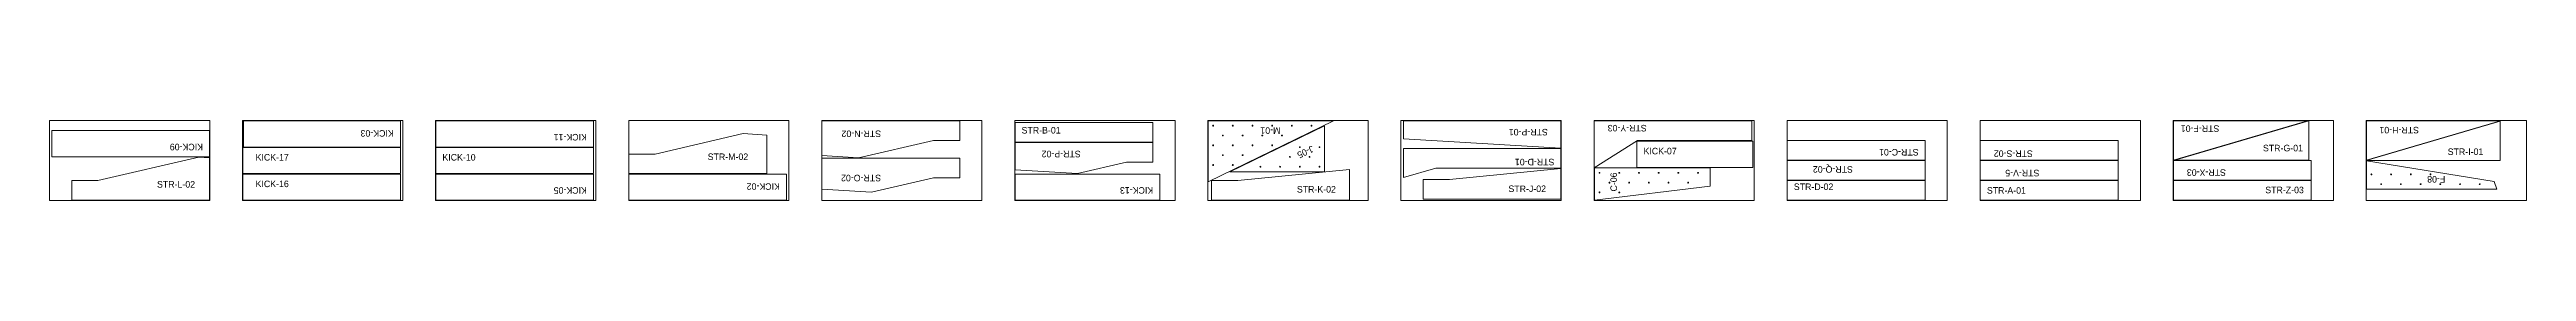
# Model space of a CAD drawing. Extents: x 0 to 287620, y 0 to 1220.
# Drawn here: x 249900 to 287620, y 0 to 1220 of the extents above; entities that cross this region are included whole.
import ezdxf

# ---------------------------------------------------------------- set-up
doc = ezdxf.new("R2010")
doc.units = 0
doc.header["$MEASUREMENT"] = 0
for name, color, linetype, lineweight in [('CUSTOM', 7, 'CONTINUOUS', 0), ('drilling', 7, 'CONTINUOUS', 0), ('FINAL', 7, 'CONTINUOUS', 0)]:
    doc.layers.add(name, color=color, linetype=linetype, lineweight=lineweight)

msp = doc.modelspace()

# ---------------------------------------------------------------- linework, layer by layer
at = {"layer": 'CUSTOM', "lineweight": 0}
for points in [[(249900, 0), (252340, 0), (252340, 1220), (249900, 1220)], [(252840, 0), (255280, 0), (255280, 1220), (252840, 1220)], [(255780, 0), (258220, 0), (258220, 1220), (255780, 1220)], [(258720, 0), (261160, 0), (261160, 1220), (258720, 1220)], [(261660, 0), (264100, 0), (264100, 1220), (261660, 1220)], [(264600, 0), (267040, 0), (267040, 1220), (264600, 1220)], [(267540, 0), (269980, 0), (269980, 1220), (267540, 1220)], [(270480, 0), (272920, 0), (272920, 1220), (270480, 1220)], [(273420, 0), (275860, 0), (275860, 1220), (273420, 1220)], [(276360, 0), (278800, 0), (278800, 1220), (276360, 1220)], [(279300, 0), (281740, 0), (281740, 1220), (279300, 1220)], [(282240, 0), (284680, 0), (284680, 1220), (282240, 1220)], [(285180, 0), (287620, 0), (287620, 1220), (285180, 1220)]]:
    msp.add_lwpolyline(points, close=True, dxfattribs=at)
at = {"layer": 'drilling', "lineweight": 0}
for points in [[(267612, 1142), (267613, 1138), (267616, 1136), (267620, 1135), (267623, 1137), (267625, 1140), (267625, 1144), (267623, 1147), (267620, 1148), (267616, 1148), (267613, 1145)], [(267912, 1142), (267913, 1138), (267916, 1136), (267920, 1135), (267923, 1137), (267925, 1140), (267925, 1144), (267923, 1147), (267920, 1148), (267916, 1148), (267913, 1145)], [(268212, 1142), (268213, 1138), (268216, 1136), (268220, 1135), (268223, 1137), (268225, 1140), (268225, 1144), (268223, 1147), (268220, 1148), (268216, 1148), (268213, 1145)], [(268512, 1142), (268513, 1138), (268516, 1136), (268520, 1135), (268523, 1137), (268525, 1140), (268525, 1144), (268523, 1147), (268520, 1148), (268516, 1148), (268513, 1145)], [(268812, 1142), (268813, 1138), (268816, 1136), (268820, 1135), (268823, 1137), (268825, 1140), (268825, 1144), (268823, 1147), (268820, 1148), (268816, 1148), (268813, 1145)], [(269112, 1142), (269113, 1138), (269116, 1136), (269120, 1135), (269123, 1137), (269125, 1140), (269125, 1144), (269123, 1147), (269120, 1148), (269116, 1148), (269113, 1145)], [(267612, 842), (267613, 838), (267616, 836), (267620, 835), (267623, 837), (267625, 840), (267625, 844), (267623, 847), (267620, 848), (267616, 848), (267613, 845)], [(267762, 992), (267763, 988), (267766, 986), (267770, 985), (267773, 987), (267775, 990), (267775, 994), (267773, 997), (267770, 998), (267766, 998), (267763, 995)], [(267912, 842), (267913, 838), (267916, 836), (267920, 835), (267923, 837), (267925, 840), (267925, 844), (267923, 847), (267920, 848), (267916, 848), (267913, 845)], [(268062, 992), (268063, 988), (268066, 986), (268070, 985), (268073, 987), (268075, 990), (268075, 994), (268073, 997), (268070, 998), (268066, 998), (268063, 995)], [(268212, 842), (268213, 838), (268216, 836), (268220, 835), (268223, 837), (268225, 840), (268225, 844), (268223, 847), (268220, 848), (268216, 848), (268213, 845)], [(268362, 992), (268363, 988), (268366, 986), (268370, 985), (268373, 987), (268375, 990), (268375, 994), (268373, 997), (268370, 998), (268366, 998), (268363, 995)], [(268512, 842), (268513, 838), (268516, 836), (268520, 835), (268523, 837), (268525, 840), (268525, 844), (268523, 847), (268520, 848), (268516, 848), (268513, 845)], [(268662, 992), (268663, 988), (268666, 986), (268670, 985), (268673, 987), (268675, 990), (268675, 994), (268673, 997), (268670, 998), (268666, 998), (268663, 995)], [(268933, 814), (268934, 811), (268936, 809), (268940, 808), (268943, 810), (268945, 813), (268945, 816), (268943, 819), (268940, 821), (268936, 820), (268934, 818)], [(269233, 814), (269234, 811), (269236, 809), (269240, 808), (269243, 810), (269245, 813), (269245, 816), (269243, 819), (269240, 821), (269236, 820), (269234, 818)], [(267612, 542), (267613, 538), (267616, 536), (267620, 535), (267623, 537), (267625, 540), (267625, 544), (267623, 547), (267620, 548), (267616, 548), (267613, 545)], [(267762, 692), (267763, 688), (267766, 686), (267770, 685), (267773, 687), (267775, 690), (267775, 694), (267773, 697), (267770, 698), (267766, 698), (267763, 695)], [(267912, 542), (267913, 538), (267916, 536), (267920, 535), (267923, 537), (267925, 540), (267925, 544), (267923, 547), (267920, 548), (267916, 548), (267913, 545)], [(268062, 692), (268063, 688), (268066, 686), (268070, 685), (268073, 687), (268075, 690), (268075, 694), (268073, 697), (268070, 698), (268066, 698), (268063, 695)], [(268333, 514), (268334, 511), (268336, 509), (268340, 508), (268343, 510), (268345, 513), (268345, 516), (268343, 519), (268340, 521), (268336, 520), (268334, 518)], [(268633, 514), (268634, 511), (268636, 509), (268640, 508), (268643, 510), (268645, 513), (268645, 516), (268643, 519), (268640, 521), (268636, 520), (268634, 518)], [(268783, 664), (268784, 661), (268786, 659), (268790, 658), (268793, 660), (268795, 663), (268795, 666), (268793, 669), (268790, 671), (268786, 670), (268784, 668)], [(268933, 514), (268934, 511), (268936, 509), (268940, 508), (268943, 510), (268945, 513), (268945, 516), (268943, 519), (268940, 521), (268936, 520), (268934, 518)], [(269083, 664), (269084, 661), (269086, 659), (269090, 658), (269093, 660), (269095, 663), (269095, 666), (269093, 669), (269090, 671), (269086, 670), (269084, 668)], [(269233, 514), (269234, 511), (269236, 509), (269240, 508), (269243, 510), (269245, 513), (269245, 516), (269243, 519), (269240, 521), (269236, 520), (269234, 518)], [(273504, 429), (273501, 428), (273499, 425), (273498, 421), (273500, 418), (273503, 416), (273506, 416), (273509, 418), (273511, 421), (273510, 425), (273508, 428)], [(273804, 429), (273801, 428), (273799, 425), (273798, 421), (273800, 418), (273803, 416), (273806, 416), (273809, 418), (273811, 421), (273810, 425), (273808, 428)], [(274104, 429), (274101, 428), (274099, 425), (274098, 421), (274100, 418), (274103, 416), (274106, 416), (274109, 418), (274111, 421), (274110, 425), (274108, 428)], [(274404, 429), (274401, 428), (274399, 425), (274398, 421), (274400, 418), (274403, 416), (274406, 416), (274409, 418), (274411, 421), (274410, 425), (274408, 428)], [(274704, 429), (274701, 428), (274699, 425), (274698, 421), (274700, 418), (274703, 416), (274706, 416), (274709, 418), (274711, 421), (274710, 425), (274708, 428)], [(275004, 429), (275001, 428), (274999, 425), (274998, 421), (275000, 418), (275003, 416), (275006, 416), (275009, 418), (275011, 421), (275010, 425), (275008, 428)], [(285252, 398), (285253, 394), (285255, 392), (285259, 391), (285262, 393), (285264, 396), (285264, 400), (285262, 403), (285259, 404), (285255, 404), (285253, 401)], [(285552, 398), (285553, 394), (285555, 392), (285559, 391), (285562, 393), (285564, 396), (285564, 400), (285562, 403), (285559, 404), (285555, 404), (285553, 401)], [(285852, 398), (285853, 394), (285855, 392), (285859, 391), (285862, 393), (285864, 396), (285864, 400), (285862, 403), (285859, 404), (285855, 404), (285853, 401)], [(286152, 398), (286153, 394), (286155, 392), (286159, 391), (286162, 393), (286164, 396), (286164, 400), (286162, 403), (286159, 404), (286155, 404), (286153, 401)], [(273504, 129), (273501, 128), (273499, 125), (273498, 121), (273500, 118), (273503, 116), (273506, 116), (273509, 118), (273511, 121), (273510, 125), (273508, 128)], [(273654, 279), (273651, 278), (273649, 275), (273648, 271), (273650, 268), (273653, 266), (273656, 266), (273659, 268), (273661, 271), (273660, 275), (273658, 278)], [(273804, 129), (273801, 128), (273799, 125), (273798, 121), (273800, 118), (273803, 116), (273806, 116), (273809, 118), (273811, 121), (273810, 125), (273808, 128)], [(273954, 279), (273951, 278), (273949, 275), (273948, 271), (273950, 268), (273953, 266), (273956, 266), (273959, 268), (273961, 271), (273960, 275), (273958, 278)], [(274254, 279), (274251, 278), (274249, 275), (274248, 271), (274250, 268), (274253, 266), (274256, 266), (274259, 268), (274261, 271), (274260, 275), (274258, 278)], [(274554, 279), (274551, 278), (274549, 275), (274548, 271), (274550, 268), (274553, 266), (274556, 266), (274559, 268), (274561, 271), (274560, 275), (274558, 278)], [(274854, 279), (274851, 278), (274849, 275), (274848, 271), (274850, 268), (274853, 266), (274856, 266), (274859, 268), (274861, 271), (274860, 275), (274858, 278)], [(285402, 248), (285403, 244), (285405, 242), (285409, 241), (285412, 243), (285414, 246), (285414, 250), (285412, 253), (285409, 254), (285405, 254), (285403, 251)], [(285702, 248), (285703, 244), (285705, 242), (285709, 241), (285712, 243), (285714, 246), (285714, 250), (285712, 253), (285709, 254), (285705, 254), (285703, 251)], [(286002, 248), (286003, 244), (286005, 242), (286009, 241), (286012, 243), (286014, 246), (286014, 250), (286012, 253), (286009, 254), (286005, 254), (286003, 251)], [(286302, 248), (286303, 244), (286305, 242), (286309, 241), (286312, 243), (286314, 246), (286314, 250), (286312, 253), (286309, 254), (286305, 254), (286303, 251)], [(286602, 248), (286603, 244), (286605, 242), (286609, 241), (286612, 243), (286614, 246), (286614, 250), (286612, 253), (286609, 254), (286605, 254), (286603, 251)], [(286902, 248), (286903, 244), (286905, 242), (286909, 241), (286912, 243), (286914, 246), (286914, 250), (286912, 253), (286909, 254), (286905, 254), (286903, 251)]]:
    msp.add_lwpolyline(points, close=True, dxfattribs=at)
at = {"layer": 'Final', "lineweight": 0}
for points in [[(255243, 816), (252856, 816), (252856, 1216), (255243, 1216)], [(255783, 816), (258183, 816), (258183, 1216), (255783, 1216)], [(267544, 1217), (269453, 1217), (267543, 285)], [(269314, 1142), (269314, 439), (267875, 439)], [(249937, 1066), (252337, 1066), (252337, 666), (249937, 666)], [(252843, 810), (255243, 810), (255243, 409), (252843, 409)], [(258183, 810), (255783, 810), (255783, 409), (258183, 409)], [(275841, 904), (274074, 904), (274074, 504), (275841, 504)], [(252843, 403), (255243, 403), (255243, 3), (252843, 3)], [(255783, 403), (258183, 403), (258183, 3), (255783, 3)], [(261123, 3), (258723, 3), (258723, 403), (261123, 403)], [(266807, 3), (264603, 3), (264603, 403), (266807, 403)], [(273429, 3), (275190, 220), (275190, 497), (273429, 497)], [(287130, 290), (285183, 603), (285183, 173), (287171, 173)]]:
    msp.add_lwpolyline(points, close=True, dxfattribs=at)
at = {"layer": 'FINAL', "lineweight": 0}
for points in [[(263763, 1217), (263763, 917), (263363, 917), (262221, 652), (261663, 685), (261663, 1217)], [(266703, 1190), (266703, 890), (264603, 890), (264603, 1190)], [(272917, 1217), (270517, 1217), (270517, 941), (272917, 799)], [(274081, 917), (275823, 917), (275823, 1217), (273423, 1217), (273423, 500)], [(282243, 616), (282243, 1216), (284283, 1216)], [(284307, 1216), (284307, 616), (282266, 616)], [(287221, 1210), (287221, 610), (285181, 610)], [(285183, 617), (287223, 1217), (285183, 1217)], [(260823, 409), (258723, 409), (258723, 709), (259123, 709), (260462, 1020), (260823, 999)], [(266703, 883), (266703, 583), (266303, 583), (265554, 409), (264603, 466), (264603, 883)], [(272917, 493), (271010, 493), (270517, 348), (270517, 793), (272917, 793)], [(276363, 616), (276363, 916), (278463, 916), (278463, 616)], [(279303, 616), (279303, 916), (281403, 916), (281403, 616)], [(252337, 3), (250237, 3), (250237, 303), (250637, 303), (252173, 660), (252337, 650)], [(261663, 645), (263763, 645), (263763, 345), (263363, 345), (262418, 126), (261663, 170)], [(267595, 3), (267595, 303), (267995, 303), (269695, 470), (269695, 3)], [(272917, 19), (270817, 19), (270817, 319), (271217, 319), (272917, 486)], [(276363, 310), (276363, 609), (278463, 609), (278463, 310)], [(279303, 310), (279303, 609), (281403, 609), (281403, 310)], [(282243, 310), (282243, 609), (284343, 609), (284343, 310)], [(278463, 303), (278463, 3), (276363, 3), (276363, 303)], [(281403, 303), (281403, 3), (279303, 3), (279303, 303)], [(284343, 303), (284343, 3), (282243, 3), (282243, 303)]]:
    msp.add_lwpolyline(points, close=True, dxfattribs=at)

# ---------------------------------------------------------------- texts
for s, p in [('STR-Y-03', (274223, 1154)), ('STR-F-01', (282943, 1147)), ('STR-N-02', (262563, 1068)), ('STR-P-02', (265603, 759)), ('STR-P-01', (272717, 1093)), ('STR-C-01', (278363, 786)), ('STR-S-02', (280103, 764)), ('STR-H-01', (285983, 1124)), ('STR-O-02', (262563, 392)), ('STR-D-01', (272817, 636)), ('STR-Q-02', (277363, 524)), ('STR-V-5', (280203, 468)), ('STR-X-03', (283043, 476))]:
    msp.add_text(s, height=100, rotation=180, dxfattribs=at).set_placement(p)
at = {"layer": 'Final', "lineweight": 0}
for s, rotation, p in [('KICK-09', 180, (252237, 866)), ('KICK-03', 180, (255142, 1075)), ('KICK-11', 180, (258083, 1016)), ('M-01', 180, (268644, 1117)), ('J-05', 206.0241, (269122, 843)), ('C-06', 90, (273770, 137)), ('KICK-05', 180, (258083, 203)), ('KICK-02', 180, (261022, 262)), ('KICK-13', 180, (266707, 203)), ('F-08', 180, (286383, 373))]:
    msp.add_text(s, height=100, rotation=rotation, dxfattribs=at).set_placement(p)
at = {"layer": 'FINAL', "lineweight": 0}
for s, p in [('STR-B-01', (264703, 1022)), ('STR-G-01', (283607, 750)), ('STR-I-01', (286421, 694)), ('STR-M-02', (259923, 617)), ('STR-L-02', (251537, 196)), ('STR-K-02', (268895, 120)), ('STR-J-02', (272117, 128)), ('STR-D-02', (276463, 159)), ('STR-A-01', (279403, 103)), ('STR-Z-03', (283643, 110))]:
    msp.add_text(s, height=100, dxfattribs=at).set_placement(p)
at = {"layer": 'Final', "lineweight": 0}
for s, p in [('KICK-07', (274174, 704)), ('KICK-17', (253038, 609)), ('KICK-10', (255883, 609)), ('KICK-16', (253038, 203))]:
    msp.add_text(s, height=100, dxfattribs=at).set_placement(p)

doc.saveas('drawing.dxf')
